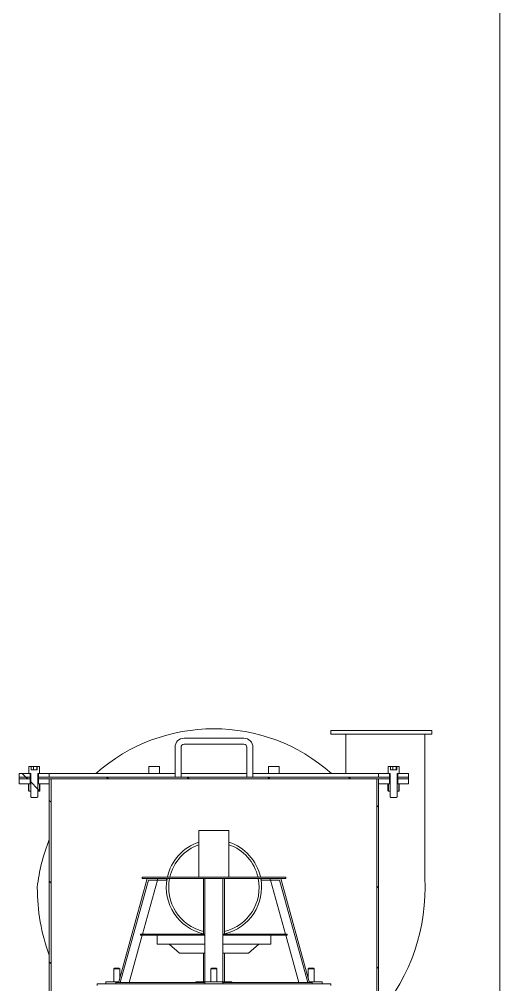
# Model space of a CAD drawing. Header units: millimetres. Extents: x 163705 to 1616509, y 81827 to 302547.
# Drawn here: x 1460734 to 1461536, y 148506 to 150118 of the extents above; entities that cross this region are included whole.
import ezdxf

# ---------------------------------------------------------------- set-up
doc = ezdxf.new("R2010")
doc.units = ezdxf.units.MM
doc.header["$LTSCALE"] = 10
doc.layers.add('1-设备轮廓', color=2, linetype='Continuous', lineweight=18)
doc.layers.add('1-钢构', color=6, linetype='Continuous', lineweight=0)
pattern_1 = [(45, (-6058.445, -4420.5), (-67.3519, 67.3519), [])]

# ---------------------------------------------------------------- blocks, each defined once
blk = doc.blocks.new('*U262')
blk.add_line((0, 16000), (0, 0))
blk = doc.blocks.new('A$Cefa923cd')
at = {"lineweight": 18}
h = blk.add_hatch(dxfattribs=at)
h.set_pattern_fill('ANSI31', color=256, scale=30, style=0)
h.set_pattern_definition(pattern_1)
edge = h.paths.add_edge_path(flags=0)
edge.add_arc((812, 3536.8), 0.2, 90, 180, ccw=False)
edge.add_line((812, 3537), (814.8, 3537))
edge.add_line((814.8, 3537), (814.8, 3548.9))
edge.add_arc((814.7, 3548.9), 0.1, 0, 90)
edge.add_line((814.7, 3549), (810.8, 3549))
edge.add_line((810.8, 3549), (810.8, 3543))
edge.add_line((810.8, 3543), (800.7, 3543))
edge.add_line((800.7, 3543), (800.7, 3549))
edge.add_line((800.7, 3549), (796.9, 3549))
edge.add_arc((796.9, 3548.9), 0.1, 90, 180)
edge.add_line((796.8, 3548.9), (796.8, 3537))
edge.add_line((796.8, 3537), (799.6, 3537))
edge.add_arc((799.6, 3536.8), 0.2, 0, 90, ccw=False)
edge.add_line((799.8, 3536.8), (799.8, 3497.9))
edge.add_line((799.8, 3497.9), (801.3, 3497))
edge.add_line((801.3, 3497), (810.3, 3497))
edge.add_line((810.3, 3497), (811.8, 3497.9))
edge.add_line((811.8, 3497.9), (811.8, 3536.8))
h = blk.add_hatch(dxfattribs=at)
h.set_pattern_fill('ANSI31', color=256, scale=30, style=0)
h.set_pattern_definition(pattern_1)
h.paths.add_polyline_path([(798.8, 3528), (798.8, 3531), (212.8, 3531), (212.8, 3528)], flags=0)
h = blk.add_hatch(dxfattribs=at)
h.set_pattern_fill('ANSI31', color=256, scale=30, style=0)
h.set_pattern_definition(pattern_1)
h.paths.add_polyline_path([(830.8, 3531), (830.8, 3537), (812.8, 3537), (812.8, 3531)], flags=0)
h = blk.add_hatch(dxfattribs=at)
h.set_pattern_fill('ANSI31', color=256, scale=30, style=0)
h.set_pattern_definition(pattern_1)
h.paths.add_polyline_path([(830.8, 3528), (830.8, 3531), (812.8, 3531), (812.8, 3528)], flags=0)
h = blk.add_hatch(dxfattribs=at)
h.set_pattern_fill('ANSI31', color=256, scale=30, style=0)
h.set_pattern_definition(pattern_1)
h.paths.add_polyline_path([(233.8, 3528), (230.8, 3528), (230.8, 2178), (233.8, 2178)], flags=0)
h = blk.add_hatch(dxfattribs=at)
h.set_pattern_fill('ANSI31', color=256, scale=30, style=0)
h.set_pattern_definition(pattern_1)
h.paths.add_polyline_path([(777.8, 2178), (780.8, 2178), (780.8, 3528), (777.8, 3528)], flags=0)
h = blk.add_hatch(dxfattribs=at)
h.set_pattern_fill('ANSI31', color=256, scale=30, style=0)
h.set_pattern_definition(pattern_1)
h.paths.add_polyline_path([(797, 3507.9), (797.2, 3507.8), (799.8, 3507.8), (799.8, 3520), (797.2, 3520), (797, 3519.9)], flags=0)
at = {"layer": '1-设备轮廓'}
for p, q in [((141.8, 3603), (141.8, 3609)), ((141.8, 3609), (310.8, 3609)), ((141.8, 3603), (310.8, 3603)), ((153.8, 3603), (153.8, 3362.9)), ((285.8, 3538.1), (285.8, 3603)), ((310.8, 3603), (310.8, 3609)), ((555.8, 3596), (455.8, 3596)), ((440.8, 3581), (440.8, 3531)), ((450.8, 3531), (450.8, 3581)), ((455.8, 3586), (555.8, 3586)), ((560.8, 3581), (560.8, 3531)), ((570.8, 3531), (570.8, 3581)), ((196.8, 3537), (196.8, 3548.9)), ((196.9, 3549), (200.7, 3549)), ((200.7, 3549), (200.7, 3543)), ((201.6, 3549), (200.7, 3549)), ((201.6, 3543), (201.6, 3549)), ((207, 3549), (201.6, 3549)), ((207, 3543), (207, 3549)), ((210.8, 3549), (207, 3549)), ((210.8, 3543), (210.8, 3549)), ((210.8, 3549), (214.7, 3549)), ((214.8, 3548.9), (214.8, 3537)), ((396.8, 3548.9), (396.8, 3537)), ((396.9, 3549), (414.7, 3549)), ((414.8, 3537), (414.8, 3548.9)), ((596.8, 3548.9), (596.8, 3537)), ((596.9, 3549), (614.7, 3549)), ((614.8, 3537), (614.8, 3548.9)), ((796.8, 3537), (796.8, 3548.9)), ((796.9, 3549), (800.7, 3549)), ((800.7, 3549), (800.7, 3543)), ((801.6, 3549), (800.7, 3549)), ((801.6, 3543), (801.6, 3549)), ((807, 3549), (801.6, 3549)), ((807, 3543), (807, 3549)), ((810.8, 3549), (807, 3549)), ((810.8, 3543), (810.8, 3549)), ((810.8, 3549), (814.7, 3549)), ((814.8, 3548.9), (814.8, 3537)), ((180.8, 3531), (180.8, 3537)), ((198.8, 3537), (180.8, 3537)), ((198.8, 3531), (180.8, 3531)), ((180.8, 3528), (180.8, 3531)), ((180.8, 3531), (198.8, 3531)), ((199.6, 3537), (196.8, 3537)), ((198.8, 3537), (198.8, 3531)), ((199.8, 3531), (198.8, 3531)), ((198.8, 3531), (198.8, 3528)), ((198.8, 3531), (199.8, 3531)), ((199.8, 3497.9), (199.8, 3536.8)), ((200.7, 3543), (210.8, 3543)), ((211.8, 3536.8), (211.8, 3497.9)), ((212.8, 3531), (211.8, 3531)), ((211.8, 3531), (212.8, 3531)), ((214.8, 3537), (212, 3537)), ((212.8, 3531), (212.8, 3537)), ((230.8, 3537), (212.8, 3537)), ((230.8, 3531), (212.8, 3531)), ((212.8, 3528), (212.8, 3531)), ((212.8, 3531), (798.8, 3531)), ((230.8, 3531), (230.8, 3537)), ((440.8, 3537), (230.8, 3537)), ((285.8, 3537), (285.8, 3538.1)), ((560.8, 3537), (450.8, 3537)), ((780.8, 3537), (570.8, 3537)), ((780.8, 3537), (780.8, 3531)), ((798.8, 3537), (780.8, 3537)), ((798.8, 3531), (780.8, 3531)), ((799.6, 3537), (796.8, 3537)), ((798.8, 3537), (798.8, 3531)), ((799.8, 3531), (798.8, 3531)), ((798.8, 3531), (798.8, 3528)), ((798.8, 3531), (799.8, 3531)), ((799.8, 3497.9), (799.8, 3536.8)), ((800.7, 3543), (810.8, 3543)), ((811.8, 3536.8), (811.8, 3497.9)), ((812.8, 3531), (811.8, 3531)), ((811.8, 3531), (812.8, 3531)), ((814.8, 3537), (812, 3537)), ((812.8, 3531), (812.8, 3537)), ((830.8, 3537), (812.8, 3537)), ((830.8, 3531), (812.8, 3531)), ((812.8, 3528), (812.8, 3531)), ((812.8, 3531), (830.8, 3531)), ((830.8, 3537), (830.8, 3531)), ((830.8, 3531), (830.8, 3528)), ((180.8, 3528), (198.8, 3528)), ((180.8, 3528), (180.8, 3520)), ((198.8, 3528), (180.8, 3528)), ((198.8, 3520), (180.8, 3520)), ((197, 3519.9), (196.3, 3519.6)), ((196.3, 3519.6), (197, 3519.7)), ((196.3, 3519.6), (196.3, 3508.2)), ((197.2, 3520), (197, 3519.9)), ((197, 3507.9), (197, 3519.9)), ((197.2, 3520), (199.8, 3520)), ((198.8, 3528), (199.8, 3528)), ((198.8, 3528), (198.8, 3520)), ((199.8, 3528), (198.8, 3528)), ((199.8, 3507.8), (199.8, 3520)), ((211.8, 3528), (212.8, 3528)), ((212.8, 3528), (211.8, 3528)), ((211.8, 3520), (211.8, 3507.8)), ((211.8, 3520), (214.4, 3520)), ((212.8, 3528), (798.8, 3528)), ((212.8, 3520), (212.8, 3528)), ((230.8, 3528), (212.8, 3528)), ((230.8, 3520), (212.8, 3520)), ((214.6, 3519.9), (214.4, 3520)), ((214.6, 3519.9), (214.6, 3507.9)), ((215.3, 3519.6), (215.3, 3508.2)), ((230.8, 3528), (230.8, 3520)), ((230.8, 3528), (230.8, 2178)), ((233.8, 3528), (230.8, 3528)), ((233.8, 3528), (233.8, 2178)), ((777.8, 2178), (777.8, 3528)), ((780.8, 3528), (777.8, 3528)), ((780.8, 3520), (780.8, 3528)), ((798.8, 3528), (780.8, 3528)), ((780.8, 2178), (780.8, 3528)), ((798.8, 3520), (780.8, 3520)), ((797, 3519.9), (796.3, 3519.6)), ((796.3, 3519.6), (797, 3519.7)), ((796.3, 3519.6), (796.3, 3508.2)), ((797.2, 3520), (797, 3519.9)), ((797, 3507.9), (797, 3519.9)), ((797.2, 3520), (799.8, 3520)), ((798.8, 3528), (799.8, 3528)), ((798.8, 3528), (798.8, 3520)), ((799.8, 3528), (798.8, 3528)), ((799.8, 3507.8), (799.8, 3520)), ((811.8, 3528), (812.8, 3528)), ((812.8, 3528), (811.8, 3528)), ((811.8, 3520), (811.8, 3507.8)), ((811.8, 3520), (814.4, 3520)), ((812.8, 3528), (830.8, 3528)), ((812.8, 3520), (812.8, 3528)), ((830.8, 3528), (812.8, 3528)), ((830.8, 3520), (812.8, 3520)), ((814.6, 3519.9), (814.4, 3520)), ((814.6, 3519.9), (814.6, 3507.9)), ((815.3, 3519.6), (815.3, 3508.2)), ((830.8, 3520), (830.8, 3528)), ((197, 3508.1), (196.3, 3508.2)), ((196.3, 3508.2), (197, 3507.9)), ((197, 3507.9), (197.2, 3507.8)), ((197.2, 3507.8), (199.8, 3507.8)), ((199.8, 3497.9), (201.3, 3497)), ((210.3, 3497), (211.8, 3497.9)), ((211.8, 3507.8), (214.4, 3507.8)), ((214.4, 3507.8), (214.6, 3507.9)), ((797, 3508.1), (796.3, 3508.2)), ((796.3, 3508.2), (797, 3507.9)), ((797, 3507.9), (797.2, 3507.8)), ((797.2, 3507.8), (799.8, 3507.8)), ((799.8, 3497.9), (801.3, 3497)), ((810.3, 3497), (811.8, 3497.9)), ((811.8, 3507.8), (814.4, 3507.8)), ((814.4, 3507.8), (814.6, 3507.9)), ((210.3, 3497), (201.3, 3497)), ((810.3, 3497), (801.3, 3497)), ((480.8, 3442), (480.8, 3364)), ((480.8, 3442), (530.8, 3442)), ((530.8, 3364), (530.8, 3442)), ((394.4, 3362), (346.7, 3189)), ((396.3, 3359), (349.2, 3188)), ((385.8, 3364), (385.8, 3362)), ((385.8, 3364), (625.8, 3364)), ((385.8, 3362), (490.8, 3362)), ((411.3, 3359), (386.5, 3269)), ((411.7, 3359), (396.3, 3359)), ((411.7, 3359), (411.7, 3362)), ((426.7, 3359), (411.7, 3359)), ((426.7, 3359), (426.7, 3362)), ((488.3, 3362), (488.3, 3269)), ((490.8, 3362), (520.8, 3362)), ((490.8, 3362), (490.8, 3189)), ((520.8, 3362), (625.8, 3362)), ((520.8, 3362), (520.8, 3189)), ((523.3, 3269), (523.3, 3362)), ((584.9, 3359), (584.9, 3362)), ((599.9, 3359), (584.9, 3359)), ((599.9, 3359), (599.9, 3362)), ((599.9, 3359), (615.3, 3359)), ((600.3, 3359), (625.1, 3269)), ((615.3, 3359), (662.4, 3188)), ((617.2, 3362), (664.8, 3189)), ((625.8, 3362), (625.8, 3364)), ((385.9, 3267), (364.2, 3188)), ((383.3, 3269), (383.3, 3267)), ((383.3, 3269), (490.8, 3269)), ((383.3, 3267), (490.8, 3267)), ((410.8, 3267), (410.8, 3252)), ((520.8, 3269), (628.3, 3269)), ((520.8, 3267), (628.3, 3267)), ((600.8, 3252), (600.8, 3267)), ((625.6, 3267), (647.4, 3188)), ((628.3, 3267), (628.3, 3269)), ((410.8, 3252), (490.8, 3252)), ((430.8, 3252), (448.3, 3237)), ((520.8, 3252), (600.8, 3252)), ((563.3, 3237), (580.8, 3252)), ((448.3, 3237), (490.8, 3237)), ((488.3, 3237), (488.3, 3189)), ((520.8, 3237), (563.3, 3237)), ((523.3, 3189), (523.3, 3237)), ((339.6, 3212), (338.4, 3210.8)), ((338.4, 3210.8), (338.4, 3189)), ((347.7, 3210.8), (338.4, 3210.8)), ((339.6, 3212), (346.7, 3212)), ((346.7, 3212), (347.2, 3212)), ((348.4, 3210.8), (347.2, 3212)), ((348.4, 3210.8), (347.7, 3210.8)), ((348.4, 3195.1), (348.4, 3210.8)), ((502, 3212), (500.8, 3210.8)), ((500.8, 3210.8), (500.8, 3189)), ((510.8, 3210.8), (500.8, 3210.8)), ((502, 3212), (509.6, 3212)), ((510.8, 3210.8), (509.6, 3212)), ((510.8, 3189), (510.8, 3210.8)), ((664.4, 3212), (663.2, 3210.8)), ((663.2, 3210.8), (663.2, 3195.1)), ((663.8, 3210.8), (663.2, 3210.8)), ((673.2, 3210.8), (663.8, 3210.8)), ((664.4, 3212), (664.9, 3212)), ((664.9, 3212), (672, 3212)), ((673.2, 3210.8), (672, 3212)), ((673.2, 3189), (673.2, 3210.8)), ((310.8, 3186), (310.8, 3183)), ((310.8, 3186), (490.8, 3186)), ((325.1, 3189), (325.1, 3186)), ((346.7, 3189), (325.1, 3189)), ((341.8, 3188), (341.8, 3186)), ((341.8, 3188), (490.8, 3188)), ((475.8, 3189), (475.8, 3188)), ((475.8, 3189), (488.3, 3189)), ((488.3, 3189), (488.3, 3188)), ((490.8, 3189), (488.3, 3189)), ((490.8, 3189), (520.8, 3189)), ((490.8, 3189), (490.8, 3186)), ((490.8, 3186), (520.8, 3186)), ((523.3, 3189), (520.8, 3189)), ((520.8, 3189), (520.8, 3186)), ((520.8, 3188), (669.8, 3188)), ((520.8, 3186), (700.8, 3186)), ((523.3, 3188), (523.3, 3189)), ((523.3, 3189), (535.8, 3189)), ((535.8, 3188), (535.8, 3189)), ((664.8, 3189), (686.5, 3189)), ((669.8, 3186), (669.8, 3188)), ((686.5, 3189), (686.5, 3186)), ((700.8, 3183), (700.8, 3186))]:
    blk.add_line(p, q, dxfattribs=at)
at = {"layer": '1-设备轮廓', "flags": 128}
for points in [[(214.6, 3519.9), (215, 3519.8), (215.3, 3519.6)], [(814.6, 3519.9), (815, 3519.8), (815.3, 3519.6)], [(215.3, 3508.2), (215, 3508), (214.6, 3507.9)], [(815.3, 3508.2), (815, 3508), (814.6, 3507.9)]]:
    blk.add_lwpolyline(points, dxfattribs=at)
at = {"layer": '1-设备轮廓'}
for centre, radius, start, end in [((506.1, 3315.5), 296.3, 48.3788, 131.6212), ((455.8, 3581), 15, 90, 180), ((555.8, 3581), 15, 0, 90), ((455.8, 3581), 5, 90, 180), ((555.8, 3581), 5, 0, 90), ((196.9, 3548.9), 0.1, 90, 180), ((214.7, 3548.9), 0.1, 0, 90), ((396.9, 3548.9), 0.1, 90, 180), ((414.7, 3548.9), 0.1, 0, 90), ((596.9, 3548.9), 0.1, 90, 180), ((614.7, 3548.9), 0.1, 0, 90), ((796.9, 3548.9), 0.1, 90, 180), ((814.7, 3548.9), 0.1, 0, 90), ((199.6, 3536.8), 0.2, 0, 90), ((212, 3536.8), 0.2, 90, 180), ((799.6, 3536.8), 0.2, 0, 90), ((812, 3536.8), 0.2, 90, 180), ((505.8, 3347), 79.5, 108.3285, 167.6527), ((505.8, 3347), 75.5, 109.3371, 166.9874), ((505.8, 3347), 79.5, 12.3473, 71.6715), ((505.8, 3347), 75.5, 13.0126, 70.6629), ((506.1, 3315.5), 296.3, 6.1033, 22.0535), ((477, 3345.7), 323.7, 176.9524, 220.4711), ((505.8, 3347), 79.5, 169.1243, 257.2836), ((505.8, 3347), 75.5, 168.5405, 256.5976), ((505.8, 3347), 79.5, 282.7164, 10.8757), ((505.8, 3347), 75.5, 283.4024, 11.4595), ((477, 3345.7), 323.7, 339.7535, 0.229)]:
    blk.add_arc(centre, radius, start, end, dxfattribs=at)

msp = doc.modelspace()

# ---------------------------------------------------------------- block references
at = {"xscale": -1}
msp.add_blockref('A$Cefa923cd', (1461564.379, 145321.632), dxfattribs=at)
at = {"layer": '1-钢构'}
msp.add_blockref('*U262', (1461535.648, 143059.632), dxfattribs=at)

doc.saveas('drawing.dxf')
